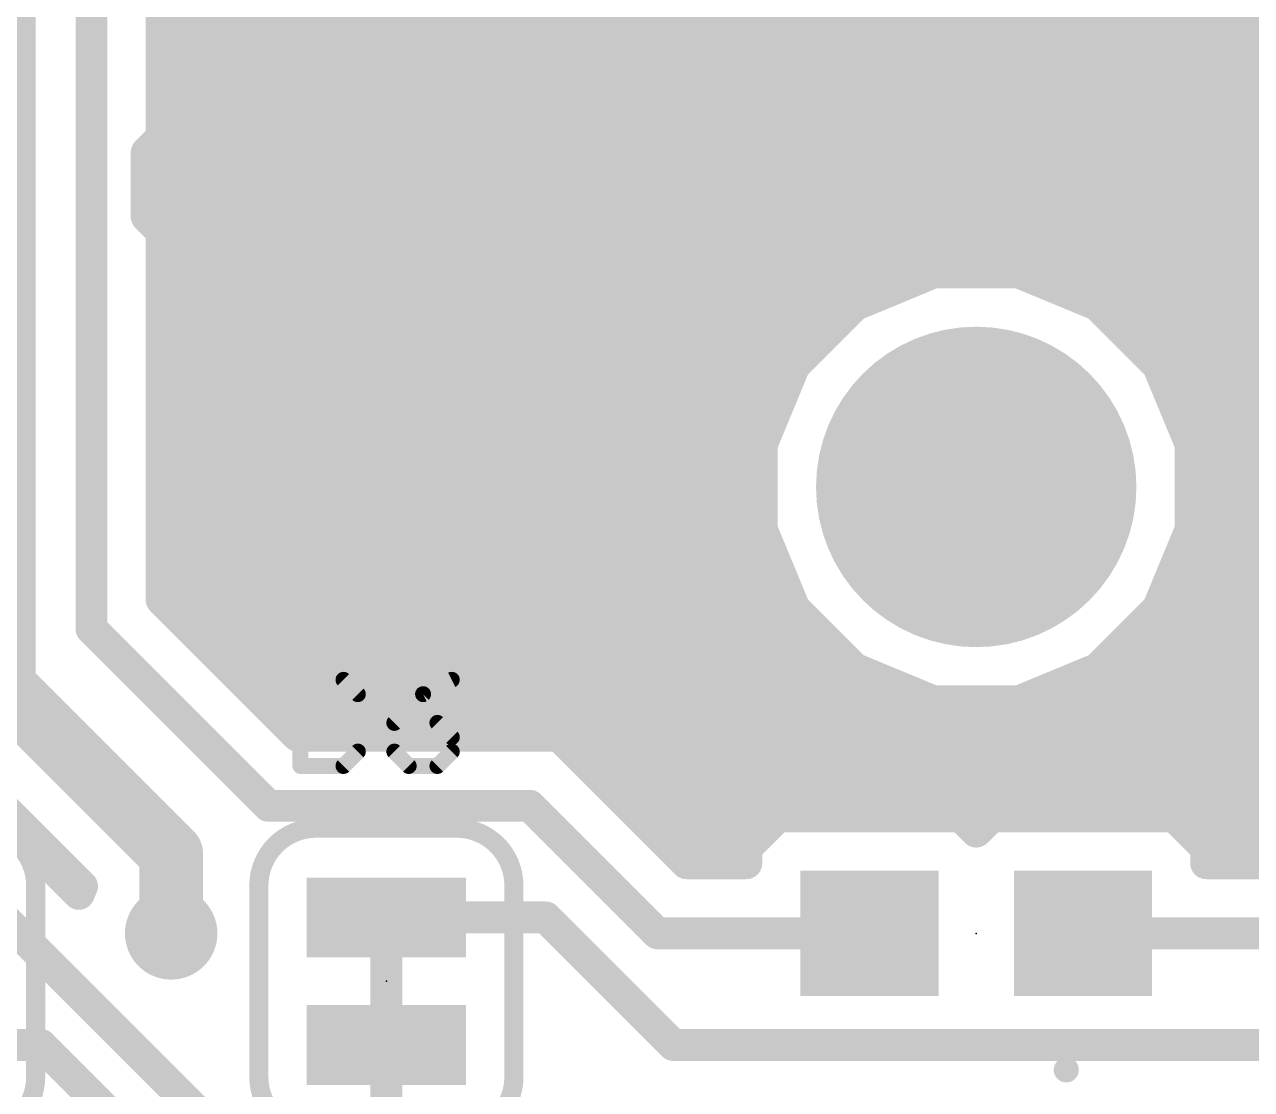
# Model space of a CAD drawing. Extents: x -16.5 to 33.1, y -17.8 to 72.5.
# Drawn here: x 8.93 to 18.7, y 38.13 to 46.61 of the extents above; entities that cross this region are included whole.
import ezdxf

# ---------------------------------------------------------------- set-up
doc = ezdxf.new("R2010")
doc.units = 0
for name, color, linetype in [('1', 22, 'CONTINUOUS'), ('17', 82, 'CONTINUOUS'), ('18', 82, 'CONTINUOUS'), ('21', 7, 'CONTINUOUS'), ('23', 7, 'CONTINUOUS')]:
    doc.layers.add(name, color=color, linetype=linetype)

# ---------------------------------------------------------------- blocks, each defined once
blk = doc.blocks.new('ROUNDP')
at = {"const_width": 0.5}
blk.add_lwpolyline([(0, -0.25, 1), (0, 0.25, 1), (0, -0.25)], format="xyb", dxfattribs=at)
blk = doc.blocks.new('RECT')
blk.add_solid([(-0.5, -0.5), (0.5, -0.5), (-0.5, 0.5), (0.5, 0.5)])
blk = doc.blocks.new('ROUNDV')
at = {"const_width": 0.5}
blk.add_lwpolyline([(0, -0.25, 1), (0, 0.25, 1), (0, -0.25)], format="xyb", dxfattribs=at)

msp = doc.modelspace()

# ---------------------------------------------------------------- linework, layer by layer
at = {"layer": '1'}
for points, const_width in [([(10.0203, 42.0274), (10.0203, 52.3949)], 0.254), ([(9.4615, 41.7959), (9.4615, 52.1635)], 0.254), ([(8.763, 41.3385), (8.763, 51.6401)], 0.508), ([(10.0203, 46.736), (22.4202, 46.736)], 0.254), ([(10.0203, 46.482), (22.4202, 46.482)], 0.254), ([(10.0203, 46.228), (22.4202, 46.228)], 0.254), ([(10.0203, 45.974), (22.4202, 45.974)], 0.254), ([(10.0203, 45.72), (22.4202, 45.72)], 0.254), ([(10.0203, 45.466), (22.4202, 45.466)], 0.254), ([(10.0203, 45.212), (22.4202, 45.212)], 0.254), ([(10.0203, 44.958), (22.4202, 44.958)], 0.254), ([(10.0203, 44.704), (22.4202, 44.704)], 0.254), ([(16.1702, 44.6341), (15.5424, 44.3741)], 0.254), ([(16.8498, 44.6341), (16.1702, 44.6341)], 0.254), ([(17.4776, 44.3741), (16.8498, 44.6341)], 0.254), ([(10.0203, 44.45), (15.7257, 44.45)], 0.254), ([(17.2943, 44.45), (22.4202, 44.45)], 0.254), ([(15.5424, 44.3741), (15.0619, 43.8936)], 0.254), ([(17.9581, 43.8936), (17.4776, 44.3741)], 0.254), ([(10.0203, 44.196), (15.3643, 44.196)], 0.254), ([(17.6557, 44.196), (22.4202, 44.196)], 0.254), ([(10.0203, 43.942), (15.1103, 43.942)], 0.254), ([(15.0619, 43.8936), (14.8018, 43.2658)], 0.254), ([(17.9097, 43.942), (22.4202, 43.942)], 0.254), ([(18.2181, 43.2658), (17.9581, 43.8936)], 0.254), ([(10.0203, 43.688), (14.9767, 43.688)], 0.254), ([(18.0433, 43.688), (22.4202, 43.688)], 0.254), ([(10.0203, 43.434), (14.8715, 43.434)], 0.254), ([(18.1485, 43.434), (22.4202, 43.434)], 0.254), ([(10.0203, 43.18), (14.8018, 43.18)], 0.254), ([(14.8018, 43.2658), (14.8018, 42.5862)], 0.254), ([(18.2181, 42.5862), (18.2181, 43.2658)], 0.254), ([(18.2181, 43.18), (22.4202, 43.18)], 0.254), ([(10.0203, 42.926), (14.8018, 42.926)], 0.254), ([(18.2181, 42.926), (22.4202, 42.926)], 0.254), ([(10.0203, 42.672), (14.8018, 42.672)], 0.254), ([(18.2181, 42.672), (22.4202, 42.672)], 0.254), ([(14.8018, 42.5862), (15.0619, 41.9584)], 0.254), ([(17.9581, 41.9584), (18.2181, 42.5862)], 0.254), ([(10.0203, 42.418), (14.8715, 42.418)], 0.254), ([(18.1485, 42.418), (22.4202, 42.418)], 0.254), ([(10.0203, 42.164), (14.9767, 42.164)], 0.254), ([(18.0433, 42.164), (22.4202, 42.164)], 0.254), ([(11.1029, 40.9448), (10.0203, 42.0274)], 0.254), ([(10.1377, 41.91), (15.1103, 41.91)], 0.254), ([(15.0619, 41.9584), (15.5424, 41.4779)], 0.254), ([(17.4776, 41.4779), (17.9581, 41.9584)], 0.254), ([(17.9097, 41.91), (22.4202, 41.91)], 0.254), ([(10.8714, 40.386), (9.4615, 41.7959)], 0.254), ([(10.3917, 41.656), (15.3643, 41.656)], 0.254), ([(17.6557, 41.656), (22.4202, 41.656)], 0.254), ([(8.763, 41.3385), (10.0965, 40.005)], 0.508), ([(15.5424, 41.4779), (16.1702, 41.2178)], 0.254), ([(16.8498, 41.2178), (17.4776, 41.4779)], 0.254), ([(10.6457, 41.402), (15.7256, 41.402)], 0.254), ([(17.2943, 41.402), (22.4202, 41.402)], 0.254), ([(10.8997, 41.148), (22.4202, 41.148)], 0.254), ([(16.1702, 41.2178), (16.8498, 41.2178)], 0.254), ([(13.1855, 40.9448), (11.1029, 40.9448)], 0.254), ([(14.2015, 39.9288), (13.1855, 40.9448)], 0.254), ([(13.2363, 40.894), (22.4202, 40.894)], 0.254), ([(8.3745, 40.7571), (9.3861, 39.7456)], 0.254), ([(13.4903, 40.64), (22.4202, 40.64)], 0.254), ([(10.8714, 40.386), (12.954, 40.386)], 0.254), ([(13.97, 39.37), (12.954, 40.386)], 0.254), ([(13.7443, 40.386), (22.4202, 40.386)], 0.254), ([(8.8149, 40.2463), (7.1871, 40.2463)], 0.254), ([(9.0678, 39.9934), (8.8149, 40.2463)], 0.254), ([(14.9311, 40.3018), (14.6782, 40.0489)], 0.254), ([(16.3889, 40.3018), (14.9311, 40.3018)], 0.254), ([(16.51, 40.1807), (16.3889, 40.3018)], 0.254), ([(16.6311, 40.3018), (16.51, 40.1807)], 0.254), ([(18.0889, 40.3018), (16.6311, 40.3018)], 0.254), ([(18.3418, 40.0489), (18.0889, 40.3018)], 0.254), ([(8.9292, 40.132), (8.9996, 40.132)], 0.254), ([(10.0965, 40.005), (10.0965, 39.37)], 0.508), ([(13.9983, 40.132), (14.7613, 40.132)], 0.254), ([(14.6782, 40.0489), (14.6782, 39.9288)], 0.254), ([(18.2587, 40.132), (20.2808, 40.132)], 0.254), ([(18.3418, 39.9288), (18.3418, 40.0489)], 0.254), ([(9.0678, 39.9779), (9.0678, 39.9934)], 0.254), ([(9.3609, 39.6849), (9.0678, 39.9779)], 0.254), ([(9.1677, 39.878), (9.2536, 39.878)], 0.254), ([(14.6782, 39.9288), (14.2015, 39.9288)], 0.254), ([(19.898, 39.9288), (18.3418, 39.9288)], 0.254), ([(9.3861, 39.7456), (9.3609, 39.6849)], 0.254), ([(8.7585, 39.497), (10.541, 37.7145)], 0.254), ([(11.811, 39.497), (11.811, 38.481)], 0.254), ([(11.811, 39.497), (11.811, 38.481)], 0.254), ([(13.081, 39.497), (11.811, 39.497)], 0.254), ([(14.097, 38.481), (13.081, 39.497)], 0.254), ([(15.66, 39.37), (13.97, 39.37)], 0.254), ([(17.36, 39.37), (20.1295, 39.37)], 0.254), ([(8.001, 38.481), (9.0603, 38.481)], 0.254), ([(9.0603, 38.481), (9.9695, 37.5718)], 0.254), ([(11.811, 38.481), (11.811, 37.211)], 0.254), ([(18.9127, 38.481), (14.097, 38.481)], 0.254)]:
    msp.add_lwpolyline(points, dxfattribs=dict(at, const_width=const_width))
for points, const_width in [([(10.0203, 46.5455, 1), (10.0203, 46.4185)], 0.127), ([(10.0203, 46.2915, 1), (10.0203, 46.1645)], 0.127), ([(10.0203, 46.0375, 1), (10.0203, 45.9105)], 0.127), ([(10.0203, 45.7835, 1), (10.0203, 45.6565)], 0.127), ([(10.0203, 45.5295, 1), (10.0203, 45.4025)], 0.127), ([(10.0203, 45.2755, 1), (10.0203, 45.1485)], 0.127), ([(10.0203, 45.0215, 1), (10.0203, 44.8945)], 0.127), ([(10.0203, 44.7675, 1), (10.0203, 44.6405)], 0.127), ([(16.1702, 44.6976, 1), (16.1702, 44.5706)], 0.127), ([(16.1945, 44.5755, 1), (16.1459, 44.6928)], 0.127), ([(16.8741, 44.6928, 1), (16.8255, 44.5755)], 0.127), ([(16.8498, 44.5706, 1), (16.8498, 44.6976)], 0.127), ([(10.0203, 44.5135, 1), (10.0203, 44.3865)], 0.127), ([(15.7257, 44.3865, 1), (15.7257, 44.5135)], 0.127), ([(17.2943, 44.5135, 1), (17.2943, 44.3865)], 0.127), ([(15.5181, 44.4328, 1), (15.5667, 44.3154)], 0.127), ([(15.5873, 44.3292, 1), (15.4975, 44.419)], 0.127), ([(17.5225, 44.419, 1), (17.4327, 44.3292)], 0.127), ([(17.4533, 44.3154, 1), (17.5019, 44.4328)], 0.127), ([(10.0203, 44.2595, 1), (10.0203, 44.1325)], 0.127), ([(15.3643, 44.1325, 1), (15.3643, 44.2595)], 0.127), ([(17.6557, 44.2595, 1), (17.6557, 44.1325)], 0.127), ([(10.0203, 44.0055, 1), (10.0203, 43.8785)], 0.127), ([(15.017, 43.9385, 1), (15.1068, 43.8487)], 0.127), ([(15.1206, 43.8693, 1), (15.0032, 43.9179)], 0.127), ([(15.1103, 43.8785, 1), (15.1103, 44.0055)], 0.127), ([(17.9097, 44.0055, 1), (17.9097, 43.8785)], 0.127), ([(18.0168, 43.9179, 1), (17.8994, 43.8693)], 0.127), ([(17.9132, 43.8487, 1), (18.003, 43.9385)], 0.127), ([(10.0203, 43.7515, 1), (10.0203, 43.6245)], 0.127), ([(14.9767, 43.6245, 1), (14.9767, 43.7515)], 0.127), ([(18.0433, 43.7515, 1), (18.0433, 43.6245)], 0.127), ([(10.0203, 43.4975, 1), (10.0203, 43.3705)], 0.127), ([(14.8715, 43.3705, 1), (14.8715, 43.4975)], 0.127), ([(18.1485, 43.4975, 1), (18.1485, 43.3705)], 0.127), ([(10.0203, 43.2435, 1), (10.0203, 43.1165)], 0.127), ([(14.8653, 43.2658, 1), (14.7384, 43.2658)], 0.127), ([(14.7432, 43.2901, 1), (14.8605, 43.2415)], 0.127), ([(14.8018, 43.1165, 1), (14.8018, 43.2435)], 0.127), ([(18.2816, 43.2658, 1), (18.1546, 43.2658)], 0.127), ([(18.2181, 43.2435, 1), (18.2181, 43.1165)], 0.127), ([(18.1595, 43.2415, 1), (18.2768, 43.2901)], 0.127), ([(10.0203, 42.9895, 1), (10.0203, 42.8625)], 0.127), ([(14.8018, 42.8625, 1), (14.8018, 42.9895)], 0.127), ([(18.2181, 42.9895, 1), (18.2181, 42.8625)], 0.127), ([(10.0203, 42.7355, 1), (10.0203, 42.6085)], 0.127), ([(14.8018, 42.6085, 1), (14.8018, 42.7355)], 0.127), ([(18.2181, 42.7355, 1), (18.2181, 42.6085)], 0.127), ([(14.8605, 42.6105, 1), (14.7432, 42.5619)], 0.127), ([(14.7384, 42.5862, 1), (14.8653, 42.5862)], 0.127), ([(18.1546, 42.5862, 1), (18.2816, 42.5862)], 0.127), ([(18.2768, 42.5619, 1), (18.1595, 42.6105)], 0.127), ([(10.0203, 42.4815, 1), (10.0203, 42.3545)], 0.127), ([(14.8715, 42.3545, 1), (14.8715, 42.4815)], 0.127), ([(18.1485, 42.4815, 1), (18.1485, 42.3545)], 0.127), ([(10.0203, 42.2275, 1), (10.0203, 42.1005)], 0.127), ([(14.9767, 42.1005, 1), (14.9767, 42.2275)], 0.127), ([(18.0433, 42.2275, 1), (18.0433, 42.1005)], 0.127), ([(10.0652, 42.0723, 1), (9.9754, 41.9825)], 0.127), ([(9.9568, 42.0274, 1), (10.0838, 42.0274)], 0.127), ([(10.1377, 41.9735, 1), (10.1377, 41.8465)], 0.127), ([(15.1068, 42.0033, 1), (15.017, 41.9135)], 0.127), ([(15.0032, 41.9341, 1), (15.1206, 41.9827)], 0.127), ([(15.1103, 41.8465, 1), (15.1103, 41.9735)], 0.127), ([(17.9097, 41.9735, 1), (17.9097, 41.8465)], 0.127), ([(17.8994, 41.9827, 1), (18.0168, 41.9341)], 0.127), ([(18.003, 41.9135, 1), (17.9132, 42.0033)], 0.127), ([(9.5064, 41.8408, 1), (9.4166, 41.751)], 0.127), ([(9.398, 41.7959, 1), (9.525, 41.7959)], 0.127), ([(10.3917, 41.7195, 1), (10.3917, 41.5925)], 0.127), ([(15.3643, 41.5925, 1), (15.3643, 41.7195)], 0.127), ([(17.6557, 41.7195, 1), (17.6557, 41.5925)], 0.127), ([(8.8528, 41.4283, 1), (8.6732, 41.2487)], 0.254), ([(15.5667, 41.5366, 1), (15.5181, 41.4192)], 0.127), ([(15.4975, 41.433, 1), (15.5873, 41.5228)], 0.127), ([(17.4327, 41.5228, 1), (17.5225, 41.433)], 0.127), ([(17.5019, 41.4192, 1), (17.4533, 41.5366)], 0.127), ([(8.636, 41.3385, 1), (8.89, 41.3385)], 0.254), ([(10.6457, 41.4655, 1), (10.6457, 41.3385)], 0.127), ([(15.7256, 41.3385, 1), (15.7256, 41.4655)], 0.127), ([(17.2943, 41.4655, 1), (17.2943, 41.3385)], 0.127), ([(10.8997, 41.2115, 1), (10.8997, 41.0845)], 0.127), ([(16.1702, 41.2813, 1), (16.1702, 41.1544)], 0.127), ([(16.1459, 41.1592, 1), (16.1945, 41.2765)], 0.127), ([(16.8255, 41.2765, 1), (16.8741, 41.1592)], 0.127), ([(16.8498, 41.1544, 1), (16.8498, 41.2813)], 0.127), ([(11.1029, 41.0083, 1), (11.1029, 40.8813)], 0.127), ([(11.058, 40.8999, 1), (11.1478, 40.9897)], 0.127), ([(13.2304, 40.9897, 1), (13.1406, 40.8999)], 0.127), ([(13.1855, 40.8813, 1), (13.1855, 41.0083)], 0.127), ([(13.2363, 40.9575, 1), (13.2363, 40.8305)], 0.127), ([(13.4903, 40.7035, 1), (13.4903, 40.5765)], 0.127), ([(10.8714, 40.4495, 1), (10.8714, 40.3225)], 0.127), ([(10.8265, 40.3411, 1), (10.9163, 40.4309)], 0.127), ([(12.9989, 40.4309, 1), (12.9091, 40.3411)], 0.127), ([(12.954, 40.3225, 1), (12.954, 40.4495)], 0.127), ([(13.7443, 40.4495, 1), (13.7443, 40.3225)], 0.127), ([(8.8149, 40.1828, 1), (8.8149, 40.3098)], 0.127), ([(14.9311, 40.3653, 1), (14.9311, 40.2383)], 0.127), ([(14.976, 40.2569, 1), (14.8862, 40.3467)], 0.127), ([(16.4338, 40.3467, 1), (16.344, 40.2569)], 0.127), ([(16.3889, 40.2383, 1), (16.3889, 40.3653)], 0.127), ([(16.6311, 40.3653, 1), (16.6311, 40.2383)], 0.127), ([(16.676, 40.2569, 1), (16.5862, 40.3467)], 0.127), ([(18.1338, 40.3467, 1), (18.044, 40.2569)], 0.127), ([(18.0889, 40.2383, 1), (18.0889, 40.3653)], 0.127), ([(16.4651, 40.2256, 1), (16.5549, 40.1358)], 0.127), ([(16.4651, 40.1358, 1), (16.5549, 40.2256)], 0.127), ([(8.9292, 40.1955, 1), (8.9292, 40.0685)], 0.127), ([(8.9996, 40.0685, 1), (8.9996, 40.1955)], 0.127), ([(10.2235, 40.005, 1), (9.9695, 40.005)], 0.254), ([(10.0067, 39.9152, 1), (10.1863, 40.0948)], 0.254), ([(13.9983, 40.1955, 1), (13.9983, 40.0685)], 0.127), ([(14.7417, 40.0489, 1), (14.6147, 40.0489)], 0.127), ([(14.7613, 40.0685, 1), (14.7613, 40.1955)], 0.127), ([(18.2587, 40.1955, 1), (18.2587, 40.0685)], 0.127), ([(18.4053, 40.0489, 1), (18.2783, 40.0489)], 0.127), ([(9.1313, 39.9934, 1), (9.0043, 39.9934)], 0.127), ([(9.1127, 40.0229, 1), (9.0229, 39.933)], 0.127), ([(9.0229, 39.9485, 1), (9.1127, 40.0383)], 0.127), ([(14.6333, 40.0938, 1), (14.7231, 40.004)], 0.127), ([(18.2969, 40.004, 1), (18.3867, 40.0938)], 0.127), ([(9.0043, 39.9779, 1), (9.1313, 39.9779)], 0.127), ([(9.1677, 39.9415, 1), (9.1677, 39.8145)], 0.127), ([(9.2536, 39.8145, 1), (9.2536, 39.9415)], 0.127), ([(14.2015, 39.9923, 1), (14.2015, 39.8653)], 0.127), ([(14.1566, 39.8839, 1), (14.2464, 39.9737)], 0.127), ([(14.6147, 39.9288, 1), (14.7417, 39.9288)], 0.127), ([(14.6782, 39.8653, 1), (14.6782, 39.9923)], 0.127), ([(18.3418, 39.9923, 1), (18.3418, 39.8653)], 0.127), ([(18.2783, 39.9288, 1), (18.4053, 39.9288)], 0.127), ([(9.316, 39.6399, 1), (9.4058, 39.7298)], 0.127), ([(9.4447, 39.7213, 1), (9.3274, 39.7699)], 0.127), ([(9.3411, 39.7007, 1), (9.431, 39.7905)], 0.127), ([(9.3022, 39.7091, 1), (9.4196, 39.6606)], 0.127), ([(11.8745, 39.497, 1), (11.7475, 39.497)], 0.127), ([(11.8745, 39.497, 1), (11.7475, 39.497)], 0.127), ([(11.811, 39.5605, 1), (11.811, 39.4335)], 0.127), ([(13.1259, 39.5419, 1), (13.0361, 39.4521)], 0.127), ([(13.081, 39.4335, 1), (13.081, 39.5605)], 0.127), ([(9.9695, 39.37, 1), (10.2235, 39.37)], 0.254), ([(13.97, 39.4335, 1), (13.97, 39.3065)], 0.127), ([(15.66, 39.3065, 1), (15.66, 39.4335)], 0.127), ([(17.36, 39.4335, 1), (17.36, 39.3065)], 0.127), ([(13.9251, 39.3251, 1), (14.0149, 39.4149)], 0.127), ([(9.1052, 38.5259, 1), (9.0154, 38.4361)], 0.127), ([(9.0603, 38.4175, 1), (9.0603, 38.5445)], 0.127), ([(11.8745, 38.481, 1), (11.7475, 38.481)], 0.127), ([(11.7475, 38.481, 1), (11.8745, 38.481)], 0.127), ([(11.7475, 38.481, 1), (11.8745, 38.481)], 0.127), ([(14.097, 38.5445, 1), (14.097, 38.4175)], 0.127), ([(14.0521, 38.4361, 1), (14.1419, 38.5259)], 0.127)]:
    msp.add_lwpolyline(points, format="xyb", dxfattribs=dict(at, const_width=const_width))
at = {"layer": '21'}
for points, const_width in [([(12.8918, 46.3343), (12.6418, 46.0843)], 0.2794), ([(13.1418, 46.3343), (12.8918, 46.3343)], 0.2794), ([(12.6418, 46.0843), (12.6418, 44.8344)], 0.2794), ([(10.1632, 45.8343), (9.9132, 45.5843)], 0.2794), ([(10.6631, 45.8343), (10.1632, 45.8343)], 0.2794), ([(10.9131, 45.5843), (10.6631, 45.8343)], 0.2794), ([(12.0046, 45.8343), (11.5046, 45.8343)], 0.2794), ([(11.7546, 44.3344), (11.7546, 45.8343)], 0.2794), ([(13.3917, 45.8343), (12.6418, 45.8343)], 0.2794), ([(13.6417, 45.5843), (13.3917, 45.8343)], 0.2794), ([(14.279, 45.0844), (14.279, 45.8343)], 0.2794), ([(14.7789, 45.0844), (14.7789, 45.8343)], 0.2794), ([(15.2789, 45.8343), (15.2789, 44.8344)], 0.2794), ([(15.9161, 45.0844), (15.9161, 45.8343)], 0.2794), ([(15.9161, 45.8343), (16.6661, 45.8343)], 0.2794), ([(16.6661, 45.8343), (16.916, 45.5843)], 0.2794), ([(17.5533, 45.0844), (17.5533, 45.8343)], 0.2794), ([(18.5532, 44.3344), (18.5532, 45.8343)], 0.2794), ([(9.9132, 45.5843), (9.9132, 45.0844)], 0.2794), ([(10.9131, 45.0844), (10.9131, 45.5843)], 0.2794), ([(13.6417, 45.0844), (13.6417, 45.5843)], 0.2794), ([(16.916, 45.5843), (16.6661, 45.3343)], 0.2794), ([(16.6661, 45.3343), (15.9161, 45.3343)], 0.2794), ([(9.9132, 45.0844), (10.1632, 44.8344)], 0.2794), ([(10.6631, 44.8344), (10.9131, 45.0844)], 0.2794), ([(13.3917, 44.8344), (13.6417, 45.0844)], 0.2794), ([(14.5289, 44.8344), (14.279, 45.0844)], 0.2794), ([(14.7789, 45.0844), (14.5289, 44.8344)], 0.2794), ([(15.0289, 44.8344), (14.7789, 45.0844)], 0.2794), ([(16.1661, 44.8344), (15.9161, 45.0844)], 0.2794), ([(17.8032, 44.8344), (17.5533, 45.0844)], 0.2794), ([(18.5532, 45.0844), (18.3032, 44.8344)], 0.2794), ([(10.1632, 44.8344), (10.6631, 44.8344)], 0.2794), ([(12.6418, 44.8344), (13.3917, 44.8344)], 0.2794), ([(15.2789, 44.8344), (15.0289, 44.8344)], 0.2794), ([(16.6661, 44.8344), (16.1661, 44.8344)], 0.2794), ([(18.3032, 44.8344), (17.8032, 44.8344)], 0.2794), ([(12.0046, 44.3344), (11.7546, 44.3344)], 0.2794), ([(11.1261, 41.3899), (11.1261, 40.7035)], 0.127), ([(11.4693, 41.3899), (11.1261, 41.3899)], 0.127), ([(11.5837, 41.2755), (11.4693, 41.3899)], 0.127), ([(12.3321, 41.3899), (12.1033, 41.2755)], 0.127), ([(11.5837, 40.8179), (11.5837, 41.2755)], 0.127), ([(12.1033, 41.2755), (11.8745, 41.0467)], 0.127), ([(11.8745, 41.0467), (11.8745, 40.8179)], 0.127), ([(12.2177, 41.0467), (11.8745, 41.0467)], 0.127), ([(12.3321, 40.9323), (12.2177, 41.0467)], 0.127), ([(12.3321, 40.8179), (12.3321, 40.9323)], 0.127), ([(11.4693, 40.7035), (11.5837, 40.8179)], 0.127), ([(11.8745, 40.8179), (11.9889, 40.7035)], 0.127), ([(12.2177, 40.7035), (12.3321, 40.8179)], 0.127), ([(11.1261, 40.7035), (11.4693, 40.7035)], 0.127), ([(11.9889, 40.7035), (12.2177, 40.7035)], 0.127), ([(11.2522, 40.2082), (12.3698, 40.2082)], 0.1524), ([(9.017, 39.751), (9.017, 38.227)], 0.1524), ([(10.795, 38.227), (10.795, 39.751)], 0.1524), ([(12.827, 39.751), (12.827, 38.227)], 0.1524)]:
    msp.add_lwpolyline(points, dxfattribs=dict(at, const_width=const_width))
for points, const_width in [([(12.8918, 46.4041, 1), (12.8918, 46.2644)], 0.1397), ([(12.9412, 46.2849, 1), (12.8424, 46.3837)], 0.1397), ([(13.1418, 46.2644, 1), (13.1418, 46.4041)], 0.1397), ([(12.7117, 46.0843, 1), (12.5719, 46.0843)], 0.1397), ([(12.5924, 46.1337, 1), (12.6912, 46.0349)], 0.1397), ([(10.1632, 45.9042, 1), (10.1632, 45.7644)], 0.1397), ([(10.2126, 45.7849, 1), (10.1138, 45.8837)], 0.1397), ([(10.7125, 45.8837, 1), (10.6138, 45.7849)], 0.1397), ([(10.6631, 45.7644, 1), (10.6631, 45.9042)], 0.1397), ([(11.5046, 45.9042, 1), (11.5046, 45.7644)], 0.1397), ([(11.8244, 45.8343, 1), (11.6847, 45.8343)], 0.1397), ([(12.0046, 45.7644, 1), (12.0046, 45.9042)], 0.1397), ([(12.6418, 45.9042, 1), (12.6418, 45.7644)], 0.1397), ([(13.4411, 45.8837, 1), (13.3423, 45.7849)], 0.1397), ([(13.3917, 45.7644, 1), (13.3917, 45.9042)], 0.1397), ([(14.3488, 45.8343, 1), (14.2091, 45.8343)], 0.1397), ([(14.8488, 45.8343, 1), (14.7091, 45.8343)], 0.1397), ([(15.3487, 45.8343, 1), (15.209, 45.8343)], 0.1397), ([(15.9161, 45.9042, 1), (15.9161, 45.7644)], 0.1397), ([(15.986, 45.8343, 1), (15.8463, 45.8343)], 0.1397), ([(16.7154, 45.8837, 1), (16.6167, 45.7849)], 0.1397), ([(16.6661, 45.7644, 1), (16.6661, 45.9042)], 0.1397), ([(17.6231, 45.8343, 1), (17.4834, 45.8343)], 0.1397), ([(18.623, 45.8343, 1), (18.4833, 45.8343)], 0.1397), ([(9.8638, 45.6337, 1), (9.9626, 45.5349)], 0.1397), ([(9.9831, 45.5843, 1), (9.8434, 45.5843)], 0.1397), ([(10.983, 45.5843, 1), (10.8433, 45.5843)], 0.1397), ([(10.8637, 45.5349, 1), (10.9625, 45.6337)], 0.1397), ([(13.7116, 45.5843, 1), (13.5719, 45.5843)], 0.1397), ([(13.5923, 45.5349, 1), (13.6911, 45.6337)], 0.1397), ([(16.9654, 45.5349, 1), (16.8666, 45.6337)], 0.1397), ([(16.8666, 45.5349, 1), (16.9654, 45.6337)], 0.1397), ([(15.9161, 45.4042, 1), (15.9161, 45.2645)], 0.1397), ([(16.6167, 45.3837, 1), (16.7154, 45.2849)], 0.1397), ([(16.6661, 45.2645, 1), (16.6661, 45.4042)], 0.1397), ([(9.9626, 45.1338, 1), (9.8638, 45.035)], 0.1397), ([(10.9625, 45.035, 1), (10.8637, 45.1338)], 0.1397), ([(13.6911, 45.035, 1), (13.5923, 45.1338)], 0.1397), ([(14.3283, 45.1338, 1), (14.2296, 45.035)], 0.1397), ([(14.8283, 45.1338, 1), (14.7295, 45.035)], 0.1397), ([(14.8283, 45.035, 1), (14.7295, 45.1338)], 0.1397), ([(15.9655, 45.1338, 1), (15.8667, 45.035)], 0.1397), ([(17.6027, 45.1338, 1), (17.5039, 45.035)], 0.1397), ([(18.6026, 45.035, 1), (18.5038, 45.1338)], 0.1397), ([(9.8434, 45.0844, 1), (9.9831, 45.0844)], 0.1397), ([(10.8433, 45.0844, 1), (10.983, 45.0844)], 0.1397), ([(13.5719, 45.0844, 1), (13.7116, 45.0844)], 0.1397), ([(14.2091, 45.0844, 1), (14.3488, 45.0844)], 0.1397), ([(14.7091, 45.0844, 1), (14.8488, 45.0844)], 0.1397), ([(15.8463, 45.0844, 1), (15.986, 45.0844)], 0.1397), ([(17.4834, 45.0844, 1), (17.6231, 45.0844)], 0.1397), ([(10.1632, 44.9042, 1), (10.1632, 44.7645)], 0.1397), ([(10.6631, 44.7645, 1), (10.6631, 44.9042)], 0.1397), ([(12.6418, 44.9042, 1), (12.6418, 44.7645)], 0.1397), ([(13.3917, 44.7645, 1), (13.3917, 44.9042)], 0.1397), ([(15.0289, 44.9042, 1), (15.0289, 44.7645)], 0.1397), ([(15.2789, 44.7645, 1), (15.2789, 44.9042)], 0.1397), ([(16.1661, 44.9042, 1), (16.1661, 44.7645)], 0.1397), ([(16.6661, 44.7645, 1), (16.6661, 44.9042)], 0.1397), ([(17.8032, 44.9042, 1), (17.8032, 44.7645)], 0.1397), ([(18.3032, 44.7645, 1), (18.3032, 44.9042)], 0.1397), ([(10.1138, 44.785, 1), (10.2126, 44.8838)], 0.1397), ([(10.6138, 44.8838, 1), (10.7125, 44.785)], 0.1397), ([(12.5719, 44.8344, 1), (12.7117, 44.8344)], 0.1397), ([(13.3423, 44.8838, 1), (13.4411, 44.785)], 0.1397), ([(14.4795, 44.8838, 1), (14.5783, 44.785)], 0.1397), ([(14.4795, 44.785, 1), (14.5783, 44.8838)], 0.1397), ([(14.9795, 44.785, 1), (15.0783, 44.8838)], 0.1397), ([(15.209, 44.8344, 1), (15.3487, 44.8344)], 0.1397), ([(16.1167, 44.785, 1), (16.2155, 44.8838)], 0.1397), ([(17.7539, 44.785, 1), (17.8526, 44.8838)], 0.1397), ([(18.2538, 44.8838, 1), (18.3526, 44.785)], 0.1397), ([(11.7546, 44.4043, 1), (11.7546, 44.2646)], 0.1397), ([(12.0046, 44.2646, 1), (12.0046, 44.4043)], 0.1397), ([(11.6847, 44.3344, 1), (11.8244, 44.3344)], 0.1397), ([(18.4833, 44.3344, 1), (18.623, 44.3344)], 0.1397), ([(11.1578, 41.3899, 1), (11.0943, 41.3899)], 0.0635), ([(11.1261, 41.4216, 1), (11.1261, 41.3581)], 0.0635), ([(11.4917, 41.4123, 1), (11.4468, 41.3674)], 0.0635), ([(11.4693, 41.3581, 1), (11.4693, 41.4216)], 0.0635), ([(12.3463, 41.3615, 1), (12.3179, 41.4183)], 0.0635), ([(11.6154, 41.2755, 1), (11.5519, 41.2755)], 0.0635), ([(11.5612, 41.253, 1), (11.6061, 41.2979)], 0.0635), ([(12.0891, 41.3039, 1), (12.1175, 41.2471)], 0.0635), ([(12.1257, 41.253, 1), (12.0808, 41.2979)], 0.0635), ([(11.9063, 41.0467, 1), (11.8428, 41.0467)], 0.0635), ([(11.8745, 41.0784, 1), (11.8745, 41.0149)], 0.0635), ([(11.852, 41.0691, 1), (11.897, 41.0242)], 0.0635), ([(12.2401, 41.0691, 1), (12.1952, 41.0242)], 0.0635), ([(12.2177, 41.0149, 1), (12.2177, 41.0784)], 0.0635), ([(12.3638, 40.9323, 1), (12.3003, 40.9323)], 0.0635), ([(12.3096, 40.9098, 1), (12.3545, 40.9547)], 0.0635), ([(11.6061, 40.7954, 1), (11.5612, 40.8403)], 0.0635), ([(11.897, 40.8403, 1), (11.852, 40.7954)], 0.0635), ([(12.3545, 40.7954, 1), (12.3096, 40.8403)], 0.0635), ([(11.1261, 40.7353, 1), (11.1261, 40.6718)], 0.0635), ([(11.4693, 40.6718, 1), (11.4693, 40.7353)], 0.0635), ([(11.5519, 40.8179, 1), (11.6154, 40.8179)], 0.0635), ([(11.8428, 40.8179, 1), (11.9063, 40.8179)], 0.0635), ([(11.9889, 40.7353, 1), (11.9889, 40.6718)], 0.0635), ([(12.2177, 40.6718, 1), (12.2177, 40.7353)], 0.0635), ([(12.3003, 40.8179, 1), (12.3638, 40.8179)], 0.0635), ([(11.0943, 40.7035, 1), (11.1578, 40.7035)], 0.0635), ([(11.4468, 40.726, 1), (11.4917, 40.681)], 0.0635), ([(11.9664, 40.681, 1), (12.0113, 40.726)], 0.0635), ([(12.1952, 40.726, 1), (12.2401, 40.681)], 0.0635), ([(9.017, 39.751, 0.4142), (8.5598, 40.2082)], 0.1524), ([(11.2522, 40.2082, 0.4142), (10.795, 39.751)], 0.1524), ([(11.2522, 40.2463, 1), (11.2522, 40.1701)], 0.0762), ([(11.2522, 40.1701, 1), (11.2522, 40.2463)], 0.0762), ([(12.827, 39.751, 0.4142), (12.3698, 40.2082)], 0.1524), ([(12.3698, 40.2463, 1), (12.3698, 40.1701)], 0.0762), ([(12.3698, 40.1701, 1), (12.3698, 40.2463)], 0.0762), ([(9.0551, 39.751, 1), (8.9789, 39.751)], 0.0762), ([(8.9789, 39.751, 1), (9.0551, 39.751)], 0.0762), ([(10.8331, 39.751, 1), (10.7569, 39.751)], 0.0762), ([(10.7569, 39.751, 1), (10.8331, 39.751)], 0.0762), ([(12.8651, 39.751, 1), (12.7889, 39.751)], 0.0762), ([(12.7889, 39.751, 1), (12.8651, 39.751)], 0.0762), ([(17.2275, 38.2325, 1), (17.2275, 38.3325, 1), (17.2275, 38.2325)], 0.1), ([(8.5598, 37.7698, 0.4142), (9.017, 38.227)], 0.1524), ([(9.0551, 38.227, 1), (8.9789, 38.227)], 0.0762), ([(8.9789, 38.227, 1), (9.0551, 38.227)], 0.0762), ([(10.795, 38.227, 0.4142), (11.2522, 37.7698)], 0.1524), ([(10.8331, 38.227, 1), (10.7569, 38.227)], 0.0762), ([(10.7569, 38.227, 1), (10.8331, 38.227)], 0.0762), ([(12.3698, 37.7698, 0.4142), (12.827, 38.227)], 0.1524), ([(12.8651, 38.227, 1), (12.7889, 38.227)], 0.0762), ([(12.7889, 38.227, 1), (12.8651, 38.227)], 0.0762)]:
    msp.add_lwpolyline(points, format="xyb", dxfattribs=dict(at, const_width=const_width))
at = {"layer": '23'}
for p in [(16.51, 39.37), (11.811, 38.989)]:
    msp.add_point(p, dxfattribs=at)

# ---------------------------------------------------------------- block references
at = {"layer": '1', "xscale": 0.635, "yscale": 1.27, "rotation": 270}
for p in [(11.811, 39.497), (11.811, 38.481)]:
    msp.add_blockref('RECT', p, dxfattribs=at)
at = {"layer": '1', "xscale": 1.1, "rotation": 180}
for p in [(15.66, 39.37), (17.36, 39.37)]:
    msp.add_blockref('RECT', p, dxfattribs=at)
at = {"layer": '17', "xscale": 2.5527, "yscale": 2.5527, "rotation": 90}
msp.add_blockref('ROUNDP', (16.51, 42.926), dxfattribs=at)
at = {"layer": '18', "xscale": 0.7366, "yscale": 0.7366}
for p in [(12.7, 41.8465), (10.0965, 39.37)]:
    msp.add_blockref('ROUNDV', p, dxfattribs=at)

doc.saveas('drawing.dxf')
